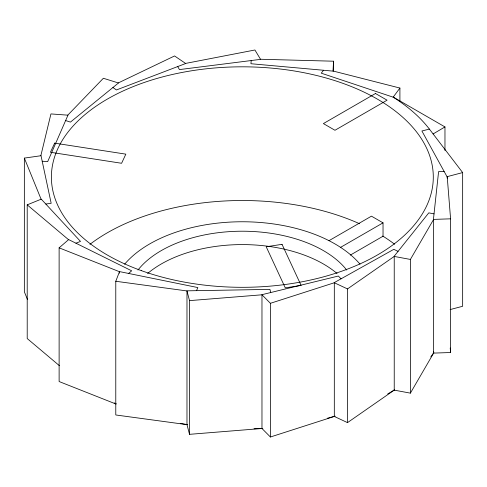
<?xml version="1.0" encoding="UTF-8"?>
<svg xmlns="http://www.w3.org/2000/svg" width="487" height="487" viewBox="0 0 487 487"><rect width="100%" height="100%" fill="white"/><g stroke="black" fill="none" stroke-linecap="round" stroke-linejoin="round"><path stroke-width="0.73" d="M260.508 59.256L333.577 61.204L332.992 71.114L250.939 63.73L251.195 60.546M433.594 351.608L433.43 353.105L450.585 352.527L450.585 218.827L447.206 176.641L447.206 178.163M40.829 155.749L50.934 113.921L67.973 115.175L47.665 161.666L42.199 161.221M187.696 424.737L115.778 414.973L115.778 281.273L119.51 271.594L197.813 287.561L196.547 290.66M394.038 390.099L410.389 393.137L410.389 259.437L433.637 219.4L433.637 353.093M410.389 393.137L433.905 352.631M323.502 70.262L321.274 73.178L393.161 97.175L399.912 88.056L332.998 70.999M67.772 115.157L103.366 78.267L118.475 82.991L70.445 122.103L65.623 120.551M115.955 404.021L59.122 381.54L59.122 247.84L68.655 239.592L131.685 270.815L128.568 273.438M334.155 416.379L347.505 422.625L347.505 288.925L394.233 256.436L394.233 390.136M347.505 422.625L394.537 389.917M433.107 133.943L444.966 126.93L393.24 97.071M328.999 240.675L371.453 216.167L383.032 222.851L383.032 236.219L350.372 255.072M340.577 247.359L383.032 222.851M118.292 82.93L174.565 55.956L185.699 63.505L116.442 89.961L112.917 87.514M59.359 365.646L27.211 338.55L27.211 204.85L41.261 199.146L80.501 241.406L75.948 243.202M341.052 278.826L338.368 276.038L261.872 294.696L270.413 303.304L334.313 282.752L334.313 416.452M261.872 428.396L270.413 437.003L335.159 416.178M462.65 172.575L447.017 176.69L421.9 130.991L429.388 129.085L462.65 172.575L462.65 306.274L450.146 309.568M185.571 63.42L254.92 49.997L260.575 59.365L179.447 69.586L177.694 66.567M27.491 299.517L24.35 291.804L24.35 158.105L41.024 155.718L51.172 203.304L45.802 204.035M270.717 292.541L269.956 289.388L186.947 290.83L189.528 300.631L261.969 294.799L261.969 428.499M186.947 424.524L189.528 434.331L262.779 428.432M450.585 218.827L433.43 219.406L438.604 171.552L444.114 171.406M115.778 281.273L186.978 290.946L186.978 424.64M410.389 259.437L394.038 256.399L428.797 212.856L434.033 213.872M59.122 247.84L119.467 271.709L119.467 273.225M347.505 288.925L334.155 282.679L393.813 249.326L398.056 251.365M27.211 204.85L68.545 239.689M24.35 158.105L41.097 199.213M450.219 348.004L450.585 352.527M444.966 126.93L444.966 150.477M399.912 88.056L399.912 100.967M333.577 61.204L333.577 71.078M270.413 303.304L270.413 437.003M189.528 300.631L189.528 434.331M147.604 273.511A114.622 66.177 0 0 1 337.071 273.511M89.931 244.34A190.959 110.251 0 0 1 359.558 223.728M382.739 236.037A190.959 110.251 0 0 1 394.604 244.231M433.722 352.667A204.68 118.171 0 0 1 430.788 356.886M394.61 389.728A204.68 118.171 0 0 1 387.713 393.953M334.685 416.227A204.68 118.171 0 0 1 327.367 418.254M262.767 428.347A204.68 118.171 0 0 1 254.025 428.743M187.629 424.634A204.68 118.171 0 0 1 180.263 423.367M116.265 403.857A204.68 118.171 0 0 1 114.244 402.932M393.161 97.175A204.68 118.171 0 0 1 429.388 129.085M124.611 264.222A130.997 75.631 0 0 1 242.295 221.762A130.997 75.631 0 0 1 360.021 264.173M137.973 270.029A114.622 66.177 0 0 1 242.337 231.215A114.622 66.177 0 0 1 346.701 270.029M54.66 143.135L50.423 152.267L121.598 163.279L125.835 154.148L54.66 143.135M375.489 93.504L323.386 123.588L334.965 130.273L387.074 100.188L375.489 93.504M282.034 244.328L266.219 246.775L285.285 287.866L301.106 285.419L282.034 244.328M141.327 270.626A190.959 110.251 0 0 0 433.187 180.787A190.959 110.251 0 0 0 152.498 79.783A190.959 110.251 0 0 0 141.327 270.626"/></g></svg>
